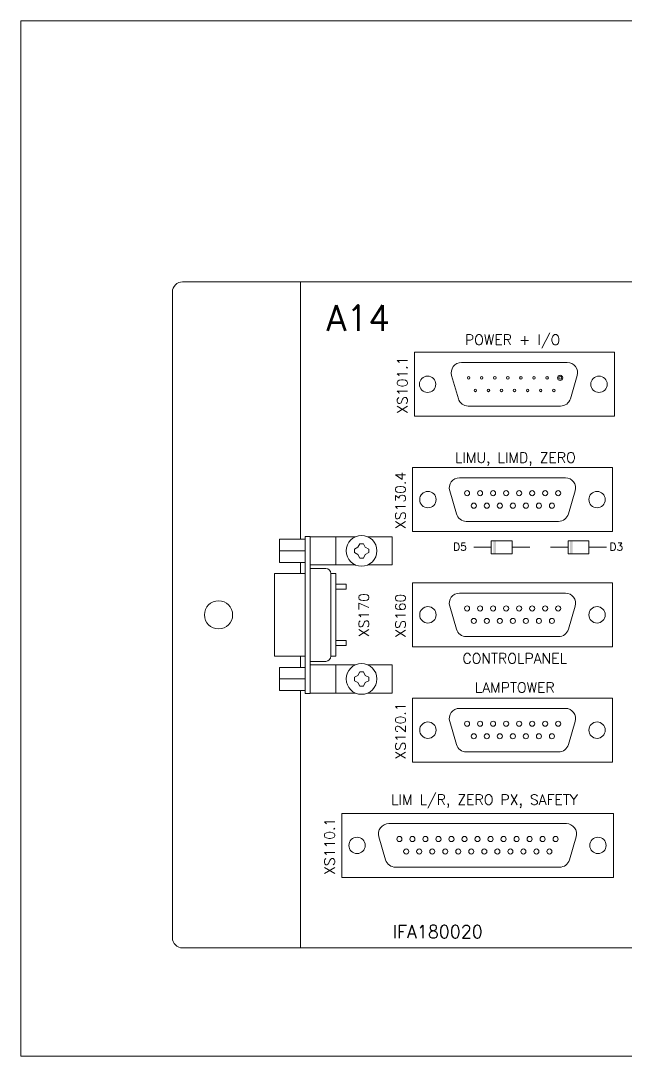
# Model space of a CAD drawing. Extents: x -2993 to 3661, y -4147 to -1441.
# Drawn here: x 3213.5 to 3331.5, y -3603.7 to -3401.6 of the extents above; entities that cross this region are included whole.
import ezdxf
from ezdxf.enums import TextEntityAlignment as Align

# ---------------------------------------------------------------- set-up
doc = ezdxf.new("R2010")
doc.units = 0
doc.header["$LTSCALE"] = 0.1
doc.header["$MEASUREMENT"] = 0
doc.layers.get('0').update_dxf_attribs({"linetype": 'CONTINUOUS'})
for name, color, linetype in [('20', 7, 'CONTINUOUS'), ('21', 7, 'CONTINUOUS'), ('FUNCTIE', 20, 'CONTINUOUS'), ('MONTAGEPLAAT', 230, 'CONTINUOUS'), ('MOTMODULE', 7, 'CONTINUOUS'), ('ONDERDELEN', 7, 'CONTINUOUS')]:
    doc.layers.add(name, color=color, linetype=linetype)
doc.styles.get("Standard").update_dxf_attribs({"font": 'simplex.shx'})

msp = doc.modelspace()

# ---------------------------------------------------------------- linework, layer by layer
at = {"color": 7, "lineweight": 13}
for p, q in [((3270.01, -3502.34), (3278.81, -3502.34)), ((3270.01, -3502.59), (3270.01, -3508.09)), ((3275.01, -3502.34), (3275.01, -3507.84)), ((3281.21, -3502.34), (3286.01, -3502.34)), ((3286.01, -3502.34), (3286.01, -3507.84)), ((3279.31, -3504.39), (3278.61, -3504.74)), ((3279.66, -3503.69), (3279.31, -3504.39)), ((3280.01, -3503.69), (3279.66, -3503.69)), ((3280.01, -3503.69), (3280.36, -3503.69)), ((3280.36, -3503.69), (3280.71, -3504.39)), ((3280.71, -3504.39), (3281.41, -3504.74)), ((3278.61, -3504.74), (3278.61, -3505.09)), ((3278.61, -3505.44), (3278.61, -3505.09)), ((3279.31, -3505.79), (3278.61, -3505.44)), ((3279.66, -3506.49), (3279.31, -3505.79)), ((3280.01, -3506.49), (3279.66, -3506.49)), ((3280.01, -3506.49), (3280.36, -3506.49)), ((3280.36, -3506.49), (3280.71, -3505.79)), ((3280.71, -3505.79), (3281.41, -3505.44)), ((3281.41, -3504.74), (3281.41, -3505.09)), ((3281.41, -3505.44), (3281.41, -3505.09)), ((3270.01, -3507.84), (3278.81, -3507.84)), ((3281.21, -3507.84), (3286.01, -3507.84)), ((3277.01, -3511.59), (3275.01, -3511.59)), ((3277.01, -3512.59), (3275.01, -3512.59)), ((3277.01, -3512.59), (3277.01, -3511.59)), ((3277.01, -3522.59), (3275.01, -3522.59)), ((3277.01, -3522.59), (3277.01, -3523.59)), ((3277.01, -3523.59), (3275.01, -3523.59)), ((3270.01, -3527.34), (3278.81, -3527.34)), ((3270.01, -3532.84), (3270.01, -3527.34)), ((3275.01, -3532.84), (3275.01, -3527.34)), ((3279.66, -3528.69), (3279.31, -3529.39)), ((3280.01, -3528.69), (3279.66, -3528.69)), ((3280.01, -3528.69), (3280.36, -3528.69)), ((3280.36, -3528.69), (3280.71, -3529.39)), ((3281.21, -3527.34), (3286.01, -3527.34)), ((3286.01, -3532.84), (3286.01, -3527.34)), ((3279.31, -3529.39), (3278.61, -3529.74)), ((3278.61, -3529.74), (3278.61, -3530.09)), ((3278.61, -3530.44), (3278.61, -3530.09)), ((3279.31, -3530.79), (3278.61, -3530.44)), ((3279.66, -3531.49), (3279.31, -3530.79)), ((3280.36, -3531.49), (3280.71, -3530.79)), ((3280.71, -3529.39), (3281.41, -3529.74)), ((3280.71, -3530.79), (3281.41, -3530.44)), ((3281.41, -3529.74), (3281.41, -3530.09)), ((3281.41, -3530.44), (3281.41, -3530.09)), ((3270.01, -3532.84), (3278.81, -3532.84)), ((3280.01, -3531.49), (3279.66, -3531.49)), ((3280.01, -3531.49), (3280.36, -3531.49)), ((3281.21, -3532.84), (3286.01, -3532.84))]:
    msp.add_line(p, q, dxfattribs=at)
at = {"color": 7, "lineweight": 13, "ltscale": 5}
for p, q in [((3269.01, -3502.84), (3264.01, -3502.84)), ((3264.01, -3502.84), (3264.01, -3507.34)), ((3269.01, -3507.34), (3269.01, -3502.84)), ((3269.01, -3505.09), (3264.01, -3505.09)), ((3264.01, -3507.34), (3269.01, -3507.34)), ((3264.01, -3532.34), (3264.01, -3527.84)), ((3264.01, -3527.84), (3269.01, -3527.84)), ((3269.01, -3527.84), (3269.01, -3532.34)), ((3269.01, -3530.09), (3264.01, -3530.09)), ((3269.01, -3532.34), (3264.01, -3532.34))]:
    msp.add_line(p, q, dxfattribs=at)
at = {"color": 7, "lineweight": 13}
msp.add_lwpolyline([(3213.52, -3603.74), (3661.41, -3603.74), (3661.41, -3401.62), (3213.52, -3401.62)], close=True, dxfattribs=at)
for centre in [(3280.01, -3505.09), (3280.01, -3530.09)]:
    msp.add_circle(centre, 3, dxfattribs=at)
at = {"layer": '20', "color": 7, "lineweight": 13}
for p, q in [((3269.01, -3532.91), (3269.01, -3502.27)), ((3269.01, -3502.27), (3270.01, -3502.27)), ((3270.01, -3502.27), (3270.01, -3532.91)), ((3270.01, -3508.52), (3273.01, -3508.52)), ((3263.01, -3525.66), (3263.01, -3509.52)), ((3269.01, -3509.52), (3263.01, -3509.52)), ((3274.01, -3525.66), (3274.01, -3509.52)), ((3275.01, -3509.52), (3274.01, -3509.52)), ((3275.01, -3525.66), (3275.01, -3509.52)), ((3269.01, -3525.66), (3263.01, -3525.66)), ((3270.01, -3526.66), (3273.01, -3526.66)), ((3274.01, -3525.66), (3275.01, -3525.66)), ((3270.01, -3532.91), (3269.01, -3532.91))]:
    msp.add_line(p, q, dxfattribs=at)
for centre, start, end in [((3273.01, -3509.52), 0, 90), ((3273.01, -3525.66), 270, 0)]:
    msp.add_arc(centre, 1, start, end, dxfattribs=at)
at = {"layer": '21', "color": 7, "lineweight": 13}
for p, q in [((3305.32, -3504.39), (3301.9, -3504.39)), ((3309.39, -3503.12), (3305.32, -3503.12)), ((3305.32, -3503.12), (3305.32, -3505.66)), ((3309.39, -3505.66), (3309.39, -3503.12)), ((3309.39, -3504.39), (3312.82, -3504.39)), ((3320.31, -3504.39), (3316.88, -3504.39)), ((3324.37, -3503.12), (3320.31, -3503.12)), ((3320.31, -3503.12), (3320.31, -3505.66)), ((3324.37, -3505.66), (3324.37, -3503.12)), ((3324.37, -3504.39), (3327.8, -3504.39)), ((3305.32, -3505.66), (3309.39, -3505.66)), ((3320.31, -3505.66), (3324.37, -3505.66))]:
    msp.add_line(p, q, dxfattribs=at)
for points in [[(3306.21, -3503.12), (3306.21, -3505.66), (3305.71, -3503.12), (3305.71, -3505.66)], [(3321.2, -3503.12), (3321.2, -3505.66), (3320.69, -3503.12), (3320.69, -3505.66)]]:
    msp.add_solid(points, dxfattribs=at)
at = {"layer": 'MONTAGEPLAAT', "color": 7, "lineweight": 13}
for p, q in [((3245.11, -3452.58), (3636.11, -3452.58)), ((3268.11, -3452.58), (3268.11, -3502.84)), ((3243.11, -3454.58), (3243.11, -3580.58)), ((3268.11, -3507.34), (3268.11, -3509.52)), ((3268.11, -3525.66), (3268.11, -3527.84)), ((3268.11, -3532.34), (3268.11, -3582.58)), ((3245.11, -3582.58), (3636.11, -3582.58))]:
    msp.add_line(p, q, dxfattribs=at)
msp.add_circle((3252.11, -3517.58), 2.75, dxfattribs=at)
for centre, start, end in [((3245.11, -3454.58), 90, 180), ((3245.11, -3580.58), 180, 270)]:
    msp.add_arc(centre, 2, start, end, dxfattribs=at)
at = {"layer": 'ONDERDELEN', "lineweight": 13}
for p, q in [((3329.33, -3466.33), (3290.33, -3466.33)), ((3329.33, -3478.83), (3329.33, -3466.33)), ((3290.33, -3478.83), (3329.33, -3478.83)), ((3328.95, -3488.83), (3289.95, -3488.83)), ((3289.95, -3501.33), (3328.95, -3501.33)), ((3328.95, -3511.33), (3289.95, -3511.33)), ((3289.95, -3523.83), (3328.95, -3523.83)), ((3328.95, -3533.83), (3289.95, -3533.83)), ((3289.95, -3546.33), (3328.95, -3546.33)), ((3329.13, -3556.33), (3276.13, -3556.33)), ((3276.13, -3568.83), (3329.13, -3568.83))]:
    msp.add_line(p, q, dxfattribs=at)
at = {"layer": 'ONDERDELEN', "color": 7, "lineweight": 13}
for p, q in [((3290.33, -3466.33), (3290.33, -3478.83)), ((3320.15, -3468.33), (3299.5, -3468.33)), ((3297.58, -3470.89), (3298.9, -3475.39)), ((3320.75, -3475.39), (3322.07, -3470.89)), ((3300.82, -3476.83), (3318.83, -3476.83)), ((3289.95, -3488.83), (3289.95, -3501.33)), ((3328.95, -3501.33), (3328.95, -3488.83)), ((3319.78, -3490.83), (3299.12, -3490.83)), ((3297.21, -3493.39), (3298.53, -3497.89)), ((3320.37, -3497.89), (3321.7, -3493.39)), ((3300.45, -3499.33), (3318.45, -3499.33)), ((3289.95, -3511.33), (3289.95, -3523.83)), ((3328.95, -3523.83), (3328.95, -3511.33)), ((3319.78, -3513.33), (3299.12, -3513.33)), ((3297.21, -3515.89), (3298.53, -3520.39)), ((3320.37, -3520.39), (3321.7, -3515.89)), ((3300.45, -3521.83), (3318.45, -3521.83)), ((3289.95, -3533.83), (3289.95, -3546.33)), ((3328.95, -3546.33), (3328.95, -3533.83)), ((3319.78, -3535.83), (3299.12, -3535.83)), ((3297.21, -3538.39), (3298.53, -3542.89)), ((3320.37, -3542.89), (3321.7, -3538.39)), ((3300.45, -3544.33), (3318.45, -3544.33)), ((3276.13, -3556.33), (3276.13, -3568.83)), ((3329.13, -3568.83), (3329.13, -3556.33)), ((3319.96, -3558.33), (3285.31, -3558.33)), ((3283.39, -3560.89), (3284.71, -3565.39)), ((3320.56, -3565.39), (3321.88, -3560.89)), ((3286.63, -3566.83), (3318.64, -3566.83))]:
    msp.add_line(p, q, dxfattribs=at)
for centre, radius in [((3292.9, -3472.58), 1.6), ((3318.75, -3471.33), 0.5), ((3292.95, -3495.08), 1.6), ((3300.59, -3493.83), 0.5), ((3300.59, -3493.83), 0.5), ((3303.13, -3493.83), 0.5), ((3305.67, -3493.83), 0.5), ((3308.21, -3493.83), 0.5), ((3310.75, -3493.83), 0.5), ((3313.29, -3493.83), 0.5), ((3315.83, -3493.83), 0.5), ((3318.37, -3493.83), 0.5), ((3325.95, -3495.08), 1.6), ((3301.91, -3496.27), 0.5), ((3304.45, -3496.27), 0.5), ((3306.99, -3496.27), 0.5), ((3309.53, -3496.27), 0.5), ((3312.07, -3496.27), 0.5), ((3314.61, -3496.27), 0.5), ((3317.15, -3496.27), 0.5), ((3292.95, -3517.58), 1.6), ((3300.59, -3516.33), 0.5), ((3300.59, -3516.33), 0.5), ((3303.13, -3516.33), 0.5), ((3305.67, -3516.33), 0.5), ((3308.21, -3516.33), 0.5), ((3310.75, -3516.33), 0.5), ((3313.29, -3516.33), 0.5), ((3315.83, -3516.33), 0.5), ((3318.37, -3516.33), 0.5), ((3325.95, -3517.58), 1.6), ((3301.91, -3518.77), 0.5), ((3304.45, -3518.77), 0.5), ((3306.99, -3518.77), 0.5), ((3309.53, -3518.77), 0.5), ((3312.07, -3518.77), 0.5), ((3314.61, -3518.77), 0.5), ((3317.15, -3518.77), 0.5), ((3292.95, -3540.08), 1.6), ((3300.59, -3538.83), 0.5), ((3300.59, -3538.83), 0.5), ((3303.13, -3538.83), 0.5), ((3305.67, -3538.83), 0.5), ((3308.21, -3538.83), 0.5), ((3310.75, -3538.83), 0.5), ((3313.29, -3538.83), 0.5), ((3315.83, -3538.83), 0.5), ((3318.37, -3538.83), 0.5), ((3325.95, -3540.08), 1.6), ((3301.91, -3541.27), 0.5), ((3304.45, -3541.27), 0.5), ((3306.99, -3541.27), 0.5), ((3309.53, -3541.27), 0.5), ((3312.07, -3541.27), 0.5), ((3314.61, -3541.27), 0.5), ((3317.15, -3541.27), 0.5), ((3279.13, -3562.58), 1.6), ((3287.39, -3561.33), 0.5), ((3287.39, -3561.33), 0.5), ((3289.93, -3561.33), 0.5), ((3289.93, -3561.33), 0.5), ((3292.47, -3561.33), 0.5), ((3292.47, -3561.33), 0.5), ((3295.01, -3561.33), 0.5), ((3295.01, -3561.33), 0.5), ((3297.55, -3561.33), 0.5), ((3297.55, -3561.33), 0.5), ((3300.09, -3561.33), 0.5), ((3300.09, -3561.33), 0.5), ((3302.63, -3561.33), 0.5), ((3305.17, -3561.33), 0.5), ((3307.71, -3561.33), 0.5), ((3310.25, -3561.33), 0.5), ((3312.79, -3561.33), 0.5), ((3315.33, -3561.33), 0.5), ((3317.87, -3561.33), 0.5), ((3326.13, -3562.58), 1.6), ((3288.72, -3563.77), 0.5), ((3291.26, -3563.77), 0.5), ((3293.8, -3563.77), 0.5), ((3296.34, -3563.77), 0.5), ((3298.88, -3563.77), 0.5), ((3301.42, -3563.77), 0.5), ((3303.96, -3563.77), 0.5), ((3306.5, -3563.77), 0.5), ((3309.04, -3563.77), 0.5), ((3311.58, -3563.77), 0.5), ((3314.12, -3563.77), 0.5), ((3316.66, -3563.77), 0.5)]:
    msp.add_circle(centre, radius, dxfattribs=at)
at = {"layer": 'ONDERDELEN', "lineweight": 13}
msp.add_circle((3326.33, -3472.58), 1.6, dxfattribs=at)
at = {"layer": 'ONDERDELEN', "color": 7, "lineweight": 13}
for centre, radius, start, end in [((3299.5, -3470.33), 2, 90, 196.3895), ((3320.15, -3470.33), 2, 343.6105, 90), ((3300.9, -3471.33), 0.25, 0, 180), ((3300.9, -3471.33), 0.25, 180, 0), ((3303.45, -3471.33), 0.25, 0, 180), ((3303.45, -3471.33), 0.25, 180, 0), ((3306, -3471.33), 0.25, 0, 180), ((3306, -3471.33), 0.25, 180, 0), ((3308.55, -3471.33), 0.25, 0, 180), ((3308.55, -3471.33), 0.25, 180, 0), ((3311.1, -3471.33), 0.25, 0, 180), ((3311.1, -3471.33), 0.25, 180, 0), ((3313.65, -3471.33), 0.25, 0, 180), ((3313.65, -3471.33), 0.25, 180, 0), ((3316.2, -3471.33), 0.25, 0, 180), ((3316.2, -3471.33), 0.25, 180, 0), ((3318.75, -3471.33), 0.25, 0, 180), ((3318.75, -3471.33), 0.25, 180, 0), ((3302.21, -3473.77), 0.25, 0, 180), ((3302.21, -3473.77), 0.25, 180, 0), ((3304.76, -3473.77), 0.25, 0, 180), ((3304.76, -3473.77), 0.25, 180, 0), ((3307.31, -3473.77), 0.25, 0, 180), ((3307.31, -3473.77), 0.25, 180, 0), ((3309.86, -3473.77), 0.25, 0, 180), ((3309.86, -3473.77), 0.25, 180, 0), ((3312.41, -3473.77), 0.25, 0, 180), ((3312.41, -3473.77), 0.25, 180, 0), ((3314.96, -3473.77), 0.25, 0, 180), ((3314.96, -3473.77), 0.25, 180, 0), ((3317.51, -3473.77), 0.25, 0, 180), ((3317.51, -3473.77), 0.25, 180, 0), ((3300.82, -3474.83), 2, 196.3895, 270), ((3318.83, -3474.83), 2, 270, 343.6105), ((3299.12, -3492.83), 2, 90, 196.3895), ((3319.78, -3492.83), 2, 343.6105, 90), ((3300.45, -3497.33), 2, 196.3895, 270), ((3318.45, -3497.33), 2, 270, 343.6105), ((3299.12, -3515.33), 2, 90, 196.3895), ((3319.78, -3515.33), 2, 343.6105, 90), ((3300.45, -3519.83), 2, 196.3895, 270), ((3318.45, -3519.83), 2, 270, 343.6105), ((3299.12, -3537.83), 2, 90, 196.3895), ((3319.78, -3537.83), 2, 343.6105, 90), ((3300.45, -3542.33), 2, 196.3895, 270), ((3318.45, -3542.33), 2, 270, 343.6105), ((3285.31, -3560.33), 2, 90, 196.3895), ((3319.96, -3560.33), 2, 343.6105, 90), ((3286.63, -3564.83), 2, 196.3895, 270), ((3318.64, -3564.83), 2, 270, 343.6105)]:
    msp.add_arc(centre, radius, start, end, dxfattribs=at)

# ---------------------------------------------------------------- texts
at = {"color": 7, "lineweight": 13}
msp.add_text('A14', height=5, dxfattribs=at).set_placement((3273.15, -3457.16), align=Align.TOP_LEFT)
at = {"layer": '21', "color": 7, "lineweight": 13}
for s, p in [('D5', (3297.88, -3505.04)), ('D3', (3328.38, -3505.04))]:
    msp.add_text(s, height=1.5, dxfattribs=at).set_placement(p)
at = {"layer": 'FUNCTIE', "color": 7, "lineweight": 13}
for s, p in [('POWER + I/O', (3309.48, -3464.89)), ('LIMU, LIMD, ZERO', (3310.01, -3487.89)), ('CONTROLPANEL', (3309.9, -3527.08)), ('LAMPTOWER', (3309.9, -3532.76)), ('LIM L/R, ZERO PX, SAFETY', (3303.98, -3554.65))]:
    msp.add_text(s, height=2, dxfattribs=at).set_placement(p, align=Align.CENTER)
at = {"layer": 'MONTAGEPLAAT', "color": 7, "lineweight": 13}
msp.add_text('IFA180020', height=2.5, dxfattribs=at).set_placement((3303.65, -3581.41), align=Align.BOTTOM_RIGHT)
at = {"layer": 'MOTMODULE', "color": 7, "lineweight": 13}
for s, p in [('XS101.1', (3288.97, -3472.75)), ('XS130.4', (3288.6, -3495.25)), ('XS170', (3281.46, -3517.63)), ('XS160', (3288.6, -3517.75)), ('XS120.1', (3288.6, -3540.25)), ('XS110.1', (3274.78, -3562.75))]:
    msp.add_text(s, height=2, rotation=90, dxfattribs=at).set_placement(p, align=Align.CENTER)

doc.saveas('drawing.dxf')
